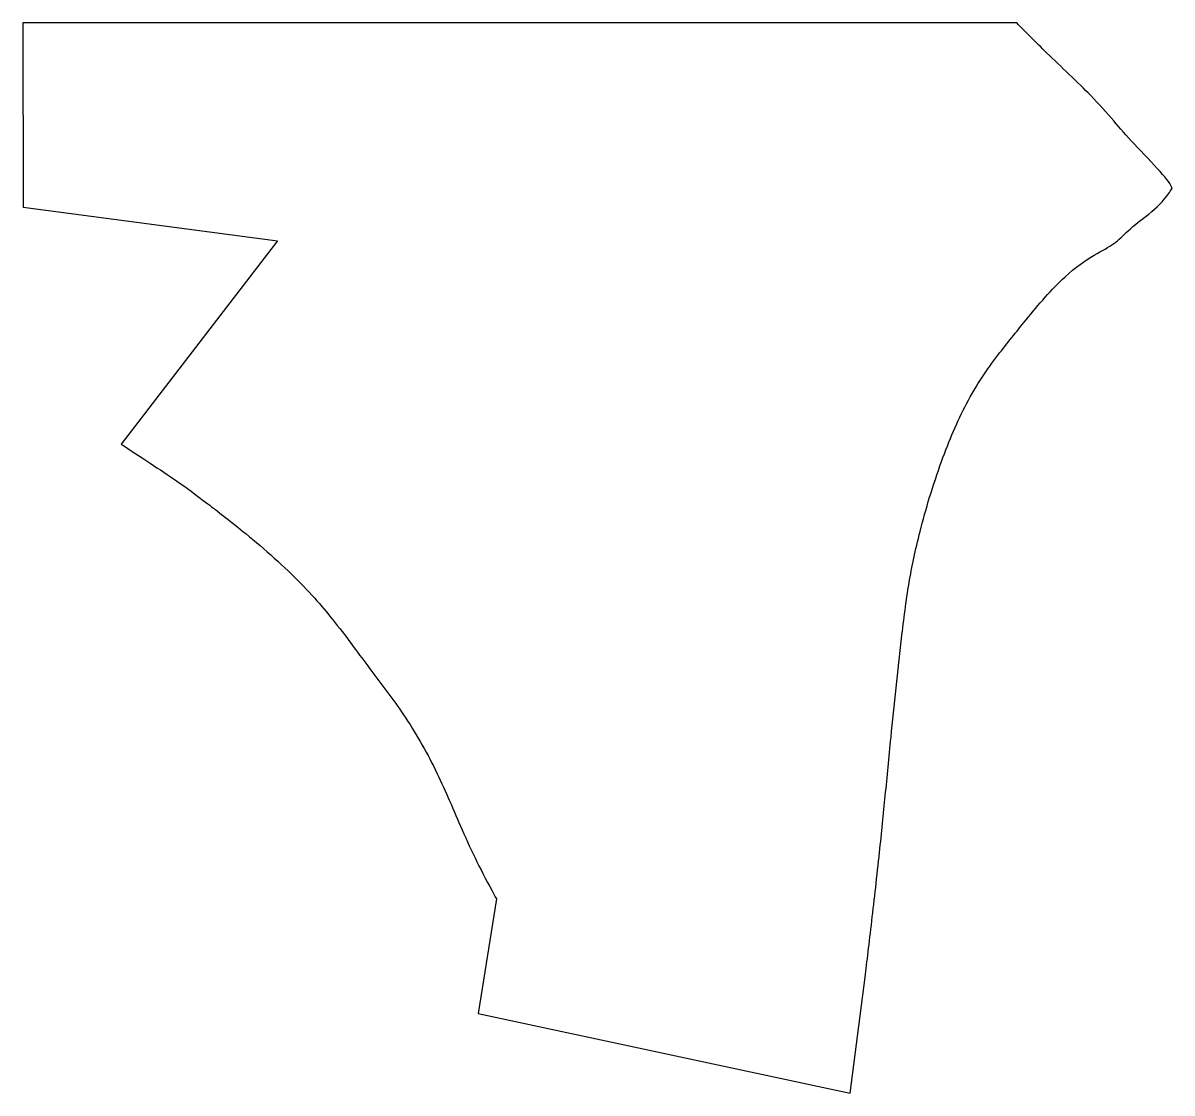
# Model space of a CAD drawing. Header units: inches. Extents: x -3.43 to 3.57, y -3.32 to 3.21.
import ezdxf

# ---------------------------------------------------------------- set-up
doc = ezdxf.new("R2010")
doc.units = ezdxf.units.IN
doc.layers.get('0').update_dxf_attribs({"linetype": 'CONTINUOUS'})

msp = doc.modelspace()

# ---------------------------------------------------------------- linework, layer by layer
for p, q in [((2.6237, 3.2063), (-3.4295, 3.2063)), ((-3.4295, 3.2063), (-3.4283, 2.0828)), ((-3.4283, 2.0828), (-1.8795, 1.8788)), ((-1.8795, 1.8788), (-2.8306, 0.6395)), ((-0.5457, -2.1315), (-0.6571, -2.8301)), ((1.6086, -3.3155), (1.6994, -2.6093)), ((-0.6571, -2.8301), (1.6086, -3.3155))]:
    msp.add_line(p, q)
for points, knots in [([(3.5689, 2.1985), (3.5689, 2.1985), (3.5689, 2.1986), (3.5689, 2.1986), (3.5643, 2.2186), (3.5385, 2.2537), (3.4965, 2.3008), (3.4522, 2.3504), (3.3916, 2.4121), (3.3376, 2.4702), (3.292, 2.5193), (3.252, 2.5651), (3.2143, 2.6089), (3.1706, 2.6596), (3.127, 2.7093), (3.0736, 2.7641), (2.9938, 2.846), (2.8954, 2.9373), (2.805, 3.0249), (2.7406, 3.0873), (2.6797, 3.148), (2.6238, 3.2062), (2.6238, 3.2062), (2.6237, 3.2062), (2.6237, 3.2063)], [-0.000195, -0.000195, -0.000195, -0.000195, 0, 0, 0, 0.150912, 0.150912, 0.150912, 0.309939, 0.309939, 0.309939, 0.444415, 0.444415, 0.444415, 0.600299, 0.600299, 0.600299, 0.833581, 0.833581, 0.833581, 1, 1, 1, 1.000058, 1.000058, 1.000058, 1.000058]), ([(1.6994, -2.6093), (1.6994, -2.6093), (1.6994, -2.6093), (1.6994, -2.6093), (1.7108, -2.5183), (1.7248, -2.4021), (1.7406, -2.2659), (1.7556, -2.1367), (1.7722, -1.9905), (1.7874, -1.8488), (1.8001, -1.7293), (1.8118, -1.6146), (1.8227, -1.5027), (1.834, -1.3874), (1.845, -1.2724), (1.8576, -1.1472), (1.8769, -0.9549), (1.8993, -0.7379), (1.9215, -0.5457), (1.9352, -0.4262), (1.9489, -0.3175), (1.9676, -0.2067), (1.9842, -0.1087), (2.0054, -0.0068), (2.0344, 0.1074), (2.0682, 0.2398), (2.1127, 0.389), (2.1652, 0.5338), (2.2113, 0.6609), (2.2629, 0.7821), (2.317, 0.8852), (2.378, 1.0014), (2.4418, 1.0942), (2.5089, 1.182), (2.5633, 1.253), (2.6201, 1.3232), (2.6803, 1.3971), (2.7549, 1.4887), (2.8356, 1.5845), (2.9174, 1.6595), (2.9789, 1.7158), (3.0409, 1.7589), (3.0943, 1.7903), (3.1436, 1.8193), (3.184, 1.8398), (3.2141, 1.8613), (3.2472, 1.8849), (3.27, 1.9104), (3.3008, 1.939), (3.3378, 1.9733), (3.3864, 2.0099), (3.4269, 2.0419), (3.4768, 2.0812), (3.5141, 2.1172), (3.5477, 2.1657), (3.555, 2.1761), (3.562, 2.187), (3.5688, 2.1984), (3.5689, 2.1985), (3.5689, 2.1985), (3.5689, 2.1985)], [0, 0, 0, 0, 0, 0, 0, 0.072948, 0.072948, 0.072948, 0.142178, 0.142178, 0.142178, 0.200513, 0.200513, 0.200513, 0.260657, 0.260657, 0.260657, 0.353075, 0.353075, 0.353075, 0.410541, 0.410541, 0.410541, 0.461431, 0.461431, 0.461431, 0.520467, 0.520467, 0.520467, 0.572258, 0.572258, 0.572258, 0.630667, 0.630667, 0.630667, 0.677965, 0.677965, 0.677965, 0.736624, 0.736624, 0.736624, 0.780708, 0.780708, 0.780708, 0.821409, 0.821409, 0.821409, 0.866056, 0.866056, 0.866056, 0.919759, 0.919759, 0.919759, 0.985784, 0.985784, 0.985784, 1, 1, 1, 1.000028, 1.000028, 1.000028, 1.000028]), ([(-2.8306, 0.6395), (-2.8306, 0.6394), (-2.8305, 0.6394), (-2.8305, 0.6393), (-2.781, 0.6061), (-2.7207, 0.5663), (-2.6554, 0.5234), (-2.5998, 0.4868), (-2.5432, 0.4495), (-2.4941, 0.4155), (-2.4336, 0.3735), (-2.3834, 0.3362), (-2.3027, 0.2748), (-2.2459, 0.2315), (-2.1735, 0.1759), (-2.0915, 0.1094), (-1.9819, 0.0204), (-1.8585, -0.0871), (-1.7533, -0.1935), (-1.6603, -0.2875), (-1.5817, -0.3801), (-1.5153, -0.4652), (-1.4352, -0.5678), (-1.3701, -0.6589), (-1.3049, -0.7455), (-1.2395, -0.8324), (-1.1743, -0.9171), (-1.1114, -1.0104), (-1.0407, -1.1153), (-0.9747, -1.2301), (-0.919, -1.3433), (-0.8614, -1.4604), (-0.8149, -1.574), (-0.7649, -1.6886), (-0.7097, -1.815), (-0.6479, -1.945), (-0.5728, -2.0826), (-0.5639, -2.0988), (-0.5549, -2.1151), (-0.5457, -2.1315)], [-0.000101, -0.000101, -0.000101, -0.000101, 0, 0, 0, 0.086512, 0.086512, 0.086512, 0.160269, 0.160269, 0.160269, 0.251179, 0.251179, 0.251179, 0.315197, 0.315197, 0.315197, 0.400798, 0.400798, 0.400798, 0.476386, 0.476386, 0.476386, 0.567614, 0.567614, 0.567614, 0.659183, 0.659183, 0.659183, 0.762154, 0.762154, 0.762154, 0.868732, 0.868732, 0.868732, 0.986142, 0.986142, 0.986142, 0.999983, 0.999983, 0.999983, 0.999983])]:
    msp.add_open_spline(points, degree=3, knots=knots)

doc.saveas('drawing.dxf')
